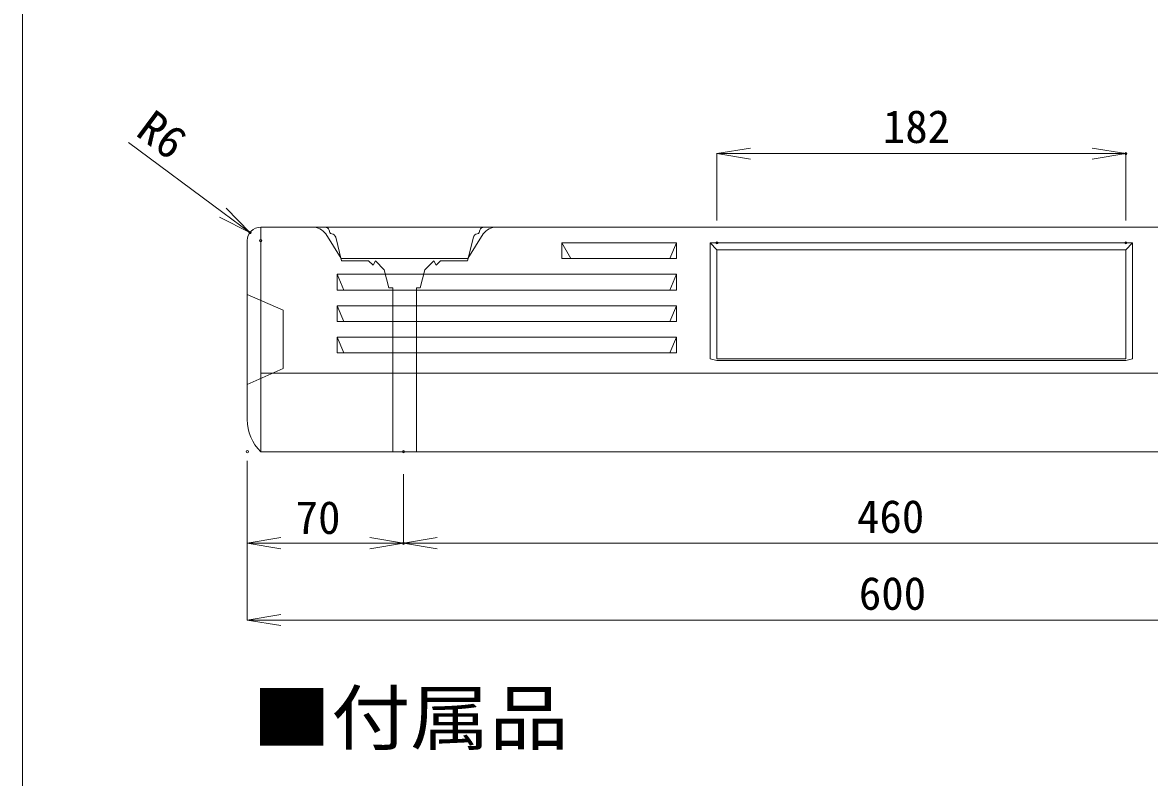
# Model space of a CAD drawing. Units: millimetres, scale not verified. Extents: x -1224 to 1080, y -808 to 808.
# Drawn here: x -1224 to -722, y 21 to 357 of the extents above; entities that cross this region are included whole.
import ezdxf
from ezdxf.enums import TextEntityAlignment as Align

# ---------------------------------------------------------------- set-up
doc = ezdxf.new("R2010")
doc.units = ezdxf.units.MM
doc.header["$LTSCALE"] = 8
doc.layers.add('0-0', color=7, linetype='Continuous', lineweight=18)
doc.styles.add('ＭＳ ゴシック', font='')
doc.styles.get('ＭＳ ゴシック').set_extended_font_data('MS Gothic')

msp = doc.modelspace()

# ---------------------------------------------------------------- linework, layer by layer
at = {"layer": '0-0'}
for p, q in [((-1134.841, 272.85), (-1176.865, 304.039)), ((-914.978, 269.335), (-914.978, 299.257)), ((-914.978, 299.077), (-899.978, 299.077)), ((-899.978, 299.077), (-747.978, 299.077)), ((-732.978, 299.077), (-747.978, 299.077)), ((-732.978, 269.335), (-732.978, 299.257)), ((-1122.796, 263.91), (-1134.841, 272.85)), ((-1117.978, 266.335), (-529.978, 266.335)), ((-1117.978, 266.335), (-1117.978, 166.335)), ((-1082.112, 252.335), (-1088.978, 263.335)), ((-1087.522, 264.967), (-1087.202, 264.005)), ((-1023.357, 261.82), (-1025.978, 251.335)), ((-1025.845, 252.335), (-1018.978, 263.335)), ((-1020.434, 264.967), (-1020.755, 264.005)), ((-1123.978, 260.335), (-1123.978, 180.617)), ((-1118.068, 260.335), (-1117.888, 260.335)), ((-1117.978, 260.245), (-1117.978, 260.425)), ((-983.98, 259.335), (-983.98, 252.335)), ((-983.98, 259.335), (-980.04, 252.335)), ((-932.978, 259.335), (-983.98, 259.335)), ((-932.978, 259.335), (-935.978, 252.335)), ((-932.978, 259.335), (-932.978, 252.335)), ((-729.978, 259.335), (-917.978, 259.335)), ((-917.978, 259.335), (-917.978, 207.767)), ((-917.978, 259.335), (-914.978, 256.211)), ((-732.978, 256.211), (-914.978, 256.211)), ((-914.978, 256.211), (-914.978, 207.767)), ((-729.978, 259.335), (-732.978, 256.211)), ((-732.978, 256.211), (-732.978, 207.767)), ((-729.978, 259.335), (-729.978, 207.767)), ((-1025.845, 252.335), (-1082.112, 252.335)), ((-1074.978, 251.335), (-1069.978, 251.335)), ((-1069.978, 251.335), (-1067.978, 249.335)), ((-1067.978, 249.335), (-1066.978, 251.335)), ((-1062.978, 247.335), (-1066.978, 251.335)), ((-1044.978, 247.335), (-1040.978, 251.335)), ((-1039.978, 249.335), (-1040.978, 251.335)), ((-1037.978, 251.335), (-1039.978, 249.335)), ((-1025.978, 251.335), (-1037.978, 251.335)), ((-932.978, 252.335), (-983.98, 252.335)), ((-1060.978, 239.335), (-1062.978, 247.335)), ((-1046.978, 239.335), (-1044.978, 247.335)), ((-932.978, 245.335), (-1083.978, 245.335)), ((-1083.978, 245.335), (-1083.978, 238.335)), ((-1083.978, 245.335), (-1080.978, 238.335)), ((-932.978, 245.335), (-935.978, 238.335)), ((-932.978, 245.335), (-932.978, 238.335)), ((-1123.978, 236.335), (-1107.978, 229.335)), ((-932.978, 238.335), (-1083.978, 238.335)), ((-932.978, 231.335), (-1083.978, 231.335)), ((-1083.978, 231.335), (-1083.978, 224.335)), ((-1083.978, 231.335), (-1080.978, 224.335)), ((-932.978, 231.335), (-935.978, 224.335)), ((-932.978, 231.335), (-932.978, 224.335)), ((-1107.978, 229.335), (-1107.978, 203.335)), ((-932.978, 224.335), (-1083.978, 224.335)), ((-932.978, 217.335), (-1083.978, 217.335)), ((-1083.978, 217.335), (-1083.978, 210.335)), ((-1083.978, 217.335), (-1080.978, 210.335)), ((-932.978, 217.335), (-935.978, 210.335)), ((-932.978, 217.335), (-932.978, 210.335)), ((-932.978, 210.335), (-1083.978, 210.335)), ((-914.978, 207.007), (-917.978, 207.767)), ((-732.978, 207.767), (-914.978, 207.767)), ((-732.978, 207.007), (-914.978, 207.007)), ((-732.978, 207.007), (-729.978, 207.767)), ((-1107.978, 203.335), (-1123.978, 196.335)), ((-1117.978, 201.335), (-529.978, 201.335)), ((-1117.978, 166.335), (-529.978, 166.335)), ((-1123.978, 162.338), (-1123.978, 110.047)), ((-1123.978, 156.335), (-1123.978, 91.387)), ((-1054.446, 156.335), (-1054.446, 125.669)), ((-1054.446, 156.335), (-1054.446, 125.087)), ((-1123.978, 125.587), (-1108.978, 125.587)), ((-594.446, 125.585), (-1123.978, 125.585)), ((-1108.978, 125.587), (-1069.446, 125.587)), ((-1054.446, 125.587), (-1069.446, 125.587)), ((-1054.446, 125.587), (-1039.446, 125.587)), ((-1039.446, 125.587), (-609.446, 125.587)), ((-1123.978, 91.387), (-1108.978, 91.387)), ((-1108.978, 91.387), (-538.978, 91.387))]:
    msp.add_line(p, q, dxfattribs=at)
msp.add_lwpolyline([(-1223.981, -807.668), (1080.019, -807.668), (1080.019, 808.332), (-1223.981, 808.332)], close=True, dxfattribs=at)
for points in [[(-899.978, 296.577), (-914.978, 299.077), (-899.978, 301.577)], [(-747.978, 301.577), (-732.978, 299.077), (-747.978, 296.577)], [(-1133.351, 274.857), (-1122.796, 263.91), (-1136.331, 270.842)], [(-1084.599, 261.82), (-1081.978, 251.335), (-1069.978, 251.335)], [(-1059.228, 166.335), (-1059.228, 239.335), (-1060.978, 239.335)], [(-1048.728, 166.335), (-1048.728, 239.335), (-1046.978, 239.335)], [(-1108.978, 123.087), (-1123.978, 125.587), (-1108.978, 128.087)], [(-1069.446, 128.087), (-1054.446, 125.587), (-1069.446, 123.087)], [(-1039.446, 123.087), (-1054.446, 125.587), (-1039.446, 128.087)], [(-1108.978, 88.887), (-1123.978, 91.387), (-1108.978, 93.887)]]:
    msp.add_lwpolyline(points, dxfattribs=at)
for centre in [(-732.978, 299.077), (-1122.796, 263.91), (-1117.978, 260.335), (-914.978, 259.335), (-732.978, 259.335), (-1123.978, 166.335), (-1123.978, 166.335), (-1054.446, 166.335), (-1054.446, 166.335), (-1054.446, 125.587)]:
    msp.add_circle(centre, 0.5, dxfattribs=at)
for centre, radius, start, end in [((-1117.978, 260.335), 6, 90, 180), ((-1094.926, 258.938), 7.396, 36.46849, 90.40141), ((-1089.42, 264.335), 2, 18.43495, 90), ((-1018.537, 264.335), 2, 90, 161.56505), ((-1013.03, 258.938), 7.396, 89.5986, 143.53151), ((-1086.253, 264.321), 1, 198.43495, 264.51232), ((-1086.54, 261.335), 2, 14.03624, 84.51232), ((-1021.417, 261.335), 2, 95.48768, 165.96376), ((-1021.704, 264.321), 1, 275.48768, 341.56505), ((-1103.978, 180.617), 20, 180, 225.573)]:
    msp.add_arc(centre, radius, start, end, dxfattribs=at)

# ---------------------------------------------------------------- texts
at = {"layer": '0-0', "color": 4, "style": 'ＭＳ ゴシック'}
msp.add_text('R6', height=14.66, rotation=323.418, dxfattribs=at).set_placement((-1176.865, 304.039), align=Align.BOTTOM_LEFT)
for s, p in [('182', (-841.108, 299.406)), ('70', (-1102.433, 125.332)), ('460', (-852.628, 125.816)), ('600', (-851.803, 91.548))]:
    msp.add_text(s, height=14.66, dxfattribs=at).set_placement(p, align=Align.BOTTOM_LEFT)
at = {"layer": '0-0', "style": 'ＭＳ ゴシック', "width": 1.1}
msp.add_text('■付属品', height=23.46, dxfattribs=at).set_placement((-1121.839, 29.057), align=Align.BOTTOM_LEFT)

doc.saveas('drawing.dxf')
